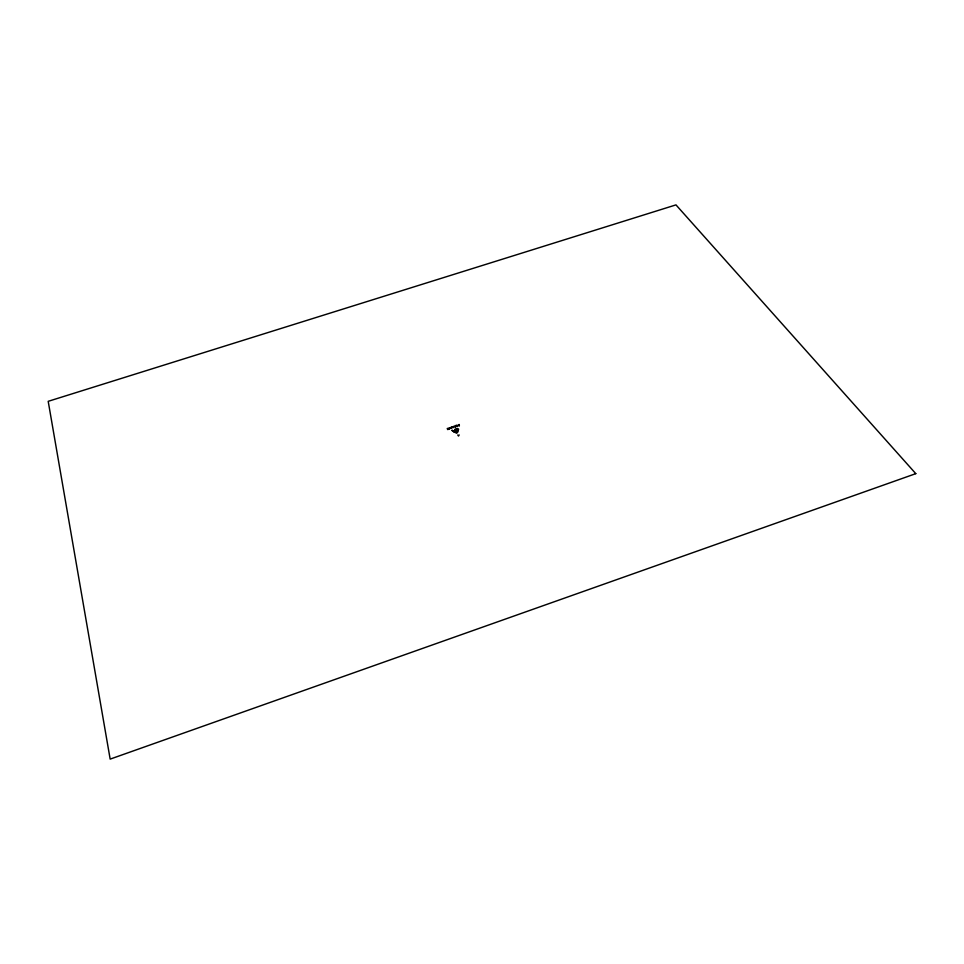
<?xml version="1.0" encoding="UTF-8"?>
<svg xmlns="http://www.w3.org/2000/svg" width="964" height="964" viewBox="0 0 964 964"><rect width="100%" height="100%" fill="white"/><g stroke="black" fill="none" stroke-linecap="round" stroke-linejoin="round"><path stroke-width="1.45" d="M456.201 430.92L454.839 431.366M456.032 431.956L455.297 432.197M451.345 427.04C451.514 428.016 451.212 426.534 451.321 427.426M451.947 430.318C453.02 430.703 452.622 431.113 452.61 431.354M455.141 431.137C456.117 430.824 454.285 432.462 454.924 431.113M455.092 431.149L454.502 430.318L456.587 429.727M455.297 432.306L454.237 432.342L455.032 431.679M455.49 425.69C455.466 427.377 454.719 425.895 455.261 425.413M454.863 426.57L455.394 427.305L455.466 426.413M459.298 425.727C458.623 425.04 459.695 426.859 459.213 424.534M456.309 431.98L458.105 431.571L456.273 431.836M457.334 429.51C459.575 428.353 458.78 430.016 456.442 429.655M457.514 426.317L456.406 425.98L456.635 425.341M455.96 432.896C455.321 433.8 458.9 431.282 456.936 432.824M453.562 427.076L453.67 427.498M457.093 425.052L457.322 426.377M447.633 428.691C447.465 428.823 447.682 427.606 447.26 428.872M447.935 429.558C447.151 429.173 448.441 429.438 447.682 429.438M455.044 429.161C455.237 429.956 455.37 429.438 455.442 429.269M451.441 428.45L450.875 427.968L451.767 428.052M452.478 431.016L453.646 430.703M452.61 427.534L453.417 427.462M456.55 430.836L456.309 430.788M458.37 430.004L458.358 429.631M458.382 430.378L457.659 430.33M455.9 430.089L454.863 431.004M457.755 435.005L458.515 436.053L459.177 434.933M456.996 429.486L457.442 429.727M459.069 424.534L459.045 425.004M453.237 426.558C454.502 425.883 451.791 428.269 453.393 426.474M454.357 431.583L453.731 431.92M456.273 429.45L457.852 429.125M452.658 430.51L452.273 430.366M448.887 427.932L449.405 428.679L449.61 427.799M448.983 428.498L449.501 429.233L449.814 428.402M456.526 428.739C457.719 428.932 456.105 428.992 456.599 428.57M458.659 424.69L459.213 425.461M455.719 431.824L454.839 431.547M455.49 429.583L455.032 430.245M457.008 426.558C459.069 425.678 454.996 426.413 457.43 426.486M915.8 473.649L110.161 759.114L48.2 401.325L675.969 204.886L915.8 473.649"/></g></svg>
